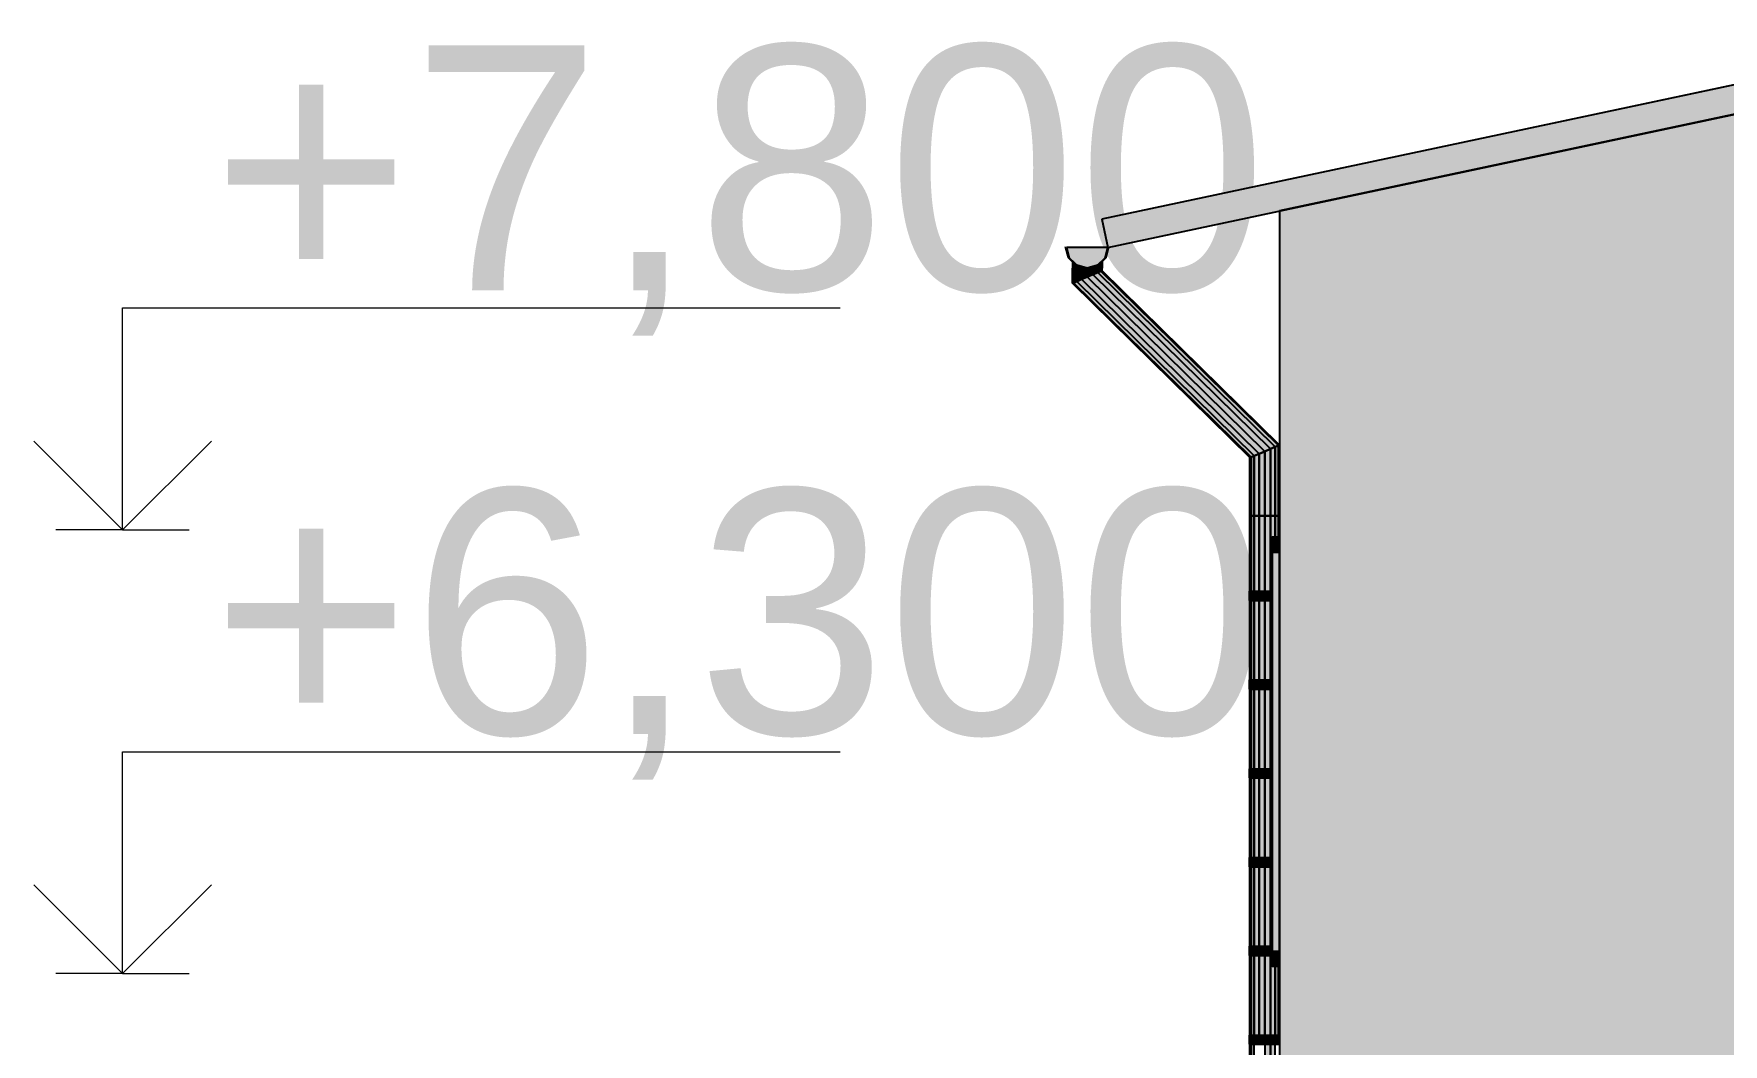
# Model space of a CAD drawing. Extents: x 8 to 21351, y 0 to 420.
# Drawn here: x 19086.83 to 19115.37, y 168.11 to 185.19 of the extents above; entities that cross this region are included whole.
import ezdxf

# ---------------------------------------------------------------- set-up
doc = ezdxf.new("R2010")
doc.units = 0
doc.styles.add('TEYPDFCAD_TEXT', font='arial.ttf')

msp = doc.modelspace()

# ---------------------------------------------------------------- hatches: boundary and pattern name
for points in [[(19104.872, 182.059), (19104.974, 181.581), (19153.774, 191.954), (19153.672, 192.432)], [(19104.872, 182.059), (19104.974, 181.581), (19153.774, 191.954), (19153.672, 192.432)], [(19104.274, 181.581), (19104.321, 181.406), (19104.449, 181.278), (19104.624, 181.231), (19104.799, 181.278), (19104.927, 181.406), (19104.974, 181.581), (19104.624, 181.581)], [(19104.624, 181.231), (19104.449, 181.278), (19104.374, 181.353), (19104.374, 181.231)], [(19104.874, 181.353), (19104.799, 181.278), (19104.624, 181.231), (19104.874, 181.231)], [(19107.747, 176.682), (19107.747, 176.432), (19107.872, 176.432), (19107.872, 176.682)], [(19107.747, 176.432), (19107.747, 169.682), (19107.872, 169.682), (19107.872, 176.432)], [(19107.747, 169.682), (19107.747, 169.432), (19107.872, 169.432), (19107.872, 169.682)], [(19107.863, 168.264), (19107.863, 168.114), (19107.872, 168.114), (19107.872, 168.264)]]:
    msp.add_hatch(color=7).paths.add_polyline_path(points)
h = msp.add_hatch(color=7)
h.paths.add_polyline_path([(19107.872, 182.197), (19107.872, 137.807), (19168.022, 137.807), (19168.022, 155.307), (19185.522, 155.307), (19185.522, 142.807), (19186.297, 142.807), (19186.297, 142.478), (19196.952, 137.807), (19198.972, 137.807), (19198.972, 182.303), (19192.516, 183.675), (19153.672, 191.932)])
h.paths.add_polyline_path([(19139.322, 169.307), (19121.822, 169.307), (19121.822, 176.807), (19139.322, 176.807)])
h.paths.add_polyline_path([(19168.022, 176.807), (19185.522, 176.807), (19185.522, 169.307), (19168.022, 169.307)])
h = msp.add_hatch(color=7)
h.paths.add_polyline_path([(19107.872, 182.197), (19107.872, 137.807), (19168.022, 137.807), (19168.022, 155.307), (19185.522, 155.307), (19185.522, 142.807), (19186.297, 142.807), (19186.297, 142.478), (19196.952, 137.807), (19198.972, 137.807), (19198.972, 182.303), (19192.516, 183.675), (19153.672, 191.932)])
h.paths.add_polyline_path([(19139.322, 169.307), (19121.822, 169.307), (19121.822, 176.807), (19139.322, 176.807)])
h.paths.add_polyline_path([(19168.022, 176.807), (19185.522, 176.807), (19185.522, 169.307), (19168.022, 169.307)])
at = {"true_color": 0xffffff}
for points in [[(19104.274, 181.581), (19104.321, 181.406), (19104.449, 181.278), (19104.624, 181.231), (19104.799, 181.278), (19104.927, 181.406), (19104.974, 181.581), (19104.624, 181.581)], [(19104.624, 181.231), (19104.449, 181.278), (19104.374, 181.353), (19104.374, 181.231)], [(19104.374, 180.976), (19104.375, 180.977), (19104.375, 181.231), (19104.374, 181.231)], [(19104.375, 181.231), (19104.375, 180.976), (19104.394, 180.984), (19104.394, 181.231)], [(19104.448, 181.231), (19104.394, 181.231), (19104.394, 180.984), (19104.448, 181.007)], [(19104.448, 181.007), (19104.529, 181.041), (19104.529, 181.231), (19104.448, 181.231)], [(19104.529, 181.231), (19104.529, 181.041), (19104.625, 181.081), (19104.625, 181.231), (19104.624, 181.231)], [(19104.874, 181.353), (19104.799, 181.278), (19104.624, 181.231), (19104.874, 181.231)], [(19104.721, 181.231), (19104.625, 181.231), (19104.625, 181.081), (19104.721, 181.121)], [(19104.721, 181.231), (19104.721, 181.121), (19104.802, 181.155), (19104.802, 181.231)], [(19104.856, 181.231), (19104.802, 181.231), (19104.802, 181.155), (19104.856, 181.178)], [(19104.856, 181.231), (19104.856, 181.178), (19104.875, 181.186), (19104.875, 181.354), (19104.874, 181.353), (19104.874, 181.231)], [(19104.375, 180.976), (19107.373, 178.029), (19107.392, 178.037), (19104.394, 180.984)], [(19104.448, 181.007), (19104.394, 180.984), (19107.392, 178.037), (19107.446, 178.06)], [(19104.529, 181.041), (19104.448, 181.007), (19107.446, 178.06), (19107.528, 178.094)], [(19104.625, 181.081), (19104.529, 181.041), (19107.528, 178.094), (19107.623, 178.134)], [(19104.721, 181.121), (19104.625, 181.081), (19107.623, 178.134), (19107.719, 178.174)], [(19104.802, 181.155), (19104.721, 181.121), (19107.719, 178.174), (19107.8, 178.208)], [(19104.856, 181.178), (19104.802, 181.155), (19107.8, 178.208), (19107.854, 178.231)], [(19104.856, 181.178), (19107.854, 178.231), (19107.872, 178.238), (19107.872, 178.24), (19104.875, 181.186)], [(19107.528, 178.094), (19107.446, 178.06), (19107.446, 177.044), (19107.528, 177.044)], [(19107.623, 178.134), (19107.528, 178.094), (19107.528, 177.044), (19107.623, 177.044)], [(19107.719, 178.174), (19107.623, 178.134), (19107.623, 177.044), (19107.719, 177.044)], [(19107.8, 178.208), (19107.719, 178.174), (19107.719, 177.044), (19107.8, 177.044)], [(19107.854, 178.231), (19107.8, 178.208), (19107.8, 177.044), (19107.854, 177.044)], [(19107.854, 178.231), (19107.854, 177.044), (19107.872, 177.044), (19107.872, 178.238)], [(19107.372, 178.029), (19107.372, 177.044), (19107.373, 177.044), (19107.373, 178.029), (19107.373, 178.029)], [(19107.373, 178.029), (19107.373, 177.044), (19107.392, 177.044), (19107.392, 178.037)], [(19107.446, 178.06), (19107.392, 178.037), (19107.392, 177.044), (19107.446, 177.044)], [(19107.373, 177.044), (19107.372, 177.044), (19107.372, 175.764), (19107.373, 175.764)], [(19107.392, 177.044), (19107.373, 177.044), (19107.373, 175.764), (19107.392, 175.764)], [(19107.392, 177.044), (19107.392, 175.764), (19107.446, 175.764), (19107.446, 177.044)], [(19107.446, 177.044), (19107.446, 175.764), (19107.528, 175.764), (19107.528, 177.044)], [(19107.623, 177.044), (19107.528, 177.044), (19107.528, 175.764), (19107.623, 175.764)], [(19107.623, 175.764), (19107.719, 175.764), (19107.719, 177.044), (19107.623, 177.044)], [(19107.719, 175.764), (19107.747, 175.764), (19107.747, 176.682), (19107.8, 176.682), (19107.8, 177.044), (19107.719, 177.044)], [(19107.854, 177.044), (19107.8, 177.044), (19107.8, 176.682), (19107.854, 176.682)], [(19107.854, 177.044), (19107.854, 176.682), (19107.872, 176.682), (19107.872, 177.044)], [(19107.361, 175.614), (19107.363, 175.614), (19107.363, 175.764), (19107.361, 175.764)], [(19107.363, 175.764), (19107.363, 175.614), (19107.382, 175.614), (19107.382, 175.764)], [(19107.373, 175.614), (19107.372, 175.614), (19107.372, 174.264), (19107.373, 174.264)], [(19107.373, 175.614), (19107.373, 174.264), (19107.392, 174.264), (19107.392, 175.614)], [(19107.382, 175.614), (19107.439, 175.614), (19107.439, 175.764), (19107.382, 175.764)], [(19107.392, 175.614), (19107.392, 174.264), (19107.446, 174.264), (19107.446, 175.614)], [(19107.439, 175.614), (19107.523, 175.614), (19107.523, 175.764), (19107.439, 175.764)], [(19107.446, 174.264), (19107.528, 174.264), (19107.528, 175.614), (19107.446, 175.614)], [(19107.523, 175.614), (19107.623, 175.614), (19107.623, 175.764), (19107.523, 175.764)], [(19107.623, 175.614), (19107.528, 175.614), (19107.528, 174.264), (19107.623, 174.264)], [(19107.623, 175.614), (19107.747, 175.614), (19107.747, 175.764), (19107.623, 175.764)], [(19107.623, 174.264), (19107.719, 174.264), (19107.719, 175.614), (19107.623, 175.614)], [(19107.747, 175.614), (19107.719, 175.614), (19107.719, 174.264), (19107.747, 174.264)], [(19107.361, 174.114), (19107.363, 174.114), (19107.363, 174.264), (19107.361, 174.264)], [(19107.363, 174.264), (19107.363, 174.114), (19107.382, 174.114), (19107.382, 174.264)], [(19107.373, 174.114), (19107.372, 174.114), (19107.372, 172.764), (19107.373, 172.764)], [(19107.373, 174.114), (19107.373, 172.764), (19107.392, 172.764), (19107.392, 174.114)], [(19107.382, 174.114), (19107.439, 174.114), (19107.439, 174.264), (19107.382, 174.264)], [(19107.392, 172.764), (19107.446, 172.764), (19107.446, 174.114), (19107.392, 174.114)], [(19107.439, 174.114), (19107.523, 174.114), (19107.523, 174.264), (19107.439, 174.264)], [(19107.446, 172.764), (19107.528, 172.764), (19107.528, 174.114), (19107.446, 174.114)], [(19107.523, 174.114), (19107.623, 174.114), (19107.623, 174.264), (19107.523, 174.264)], [(19107.528, 174.114), (19107.528, 172.764), (19107.623, 172.764), (19107.623, 174.114)], [(19107.623, 174.114), (19107.747, 174.114), (19107.747, 174.264), (19107.623, 174.264)], [(19107.623, 172.764), (19107.719, 172.764), (19107.719, 174.114), (19107.623, 174.114)], [(19107.719, 174.114), (19107.719, 172.764), (19107.747, 172.764), (19107.747, 174.114)], [(19107.361, 172.614), (19107.363, 172.614), (19107.363, 172.764), (19107.361, 172.764)], [(19107.363, 172.764), (19107.363, 172.614), (19107.382, 172.614), (19107.382, 172.764)], [(19107.382, 172.614), (19107.439, 172.614), (19107.439, 172.764), (19107.382, 172.764)], [(19107.439, 172.614), (19107.523, 172.614), (19107.523, 172.764), (19107.439, 172.764)], [(19107.523, 172.614), (19107.623, 172.614), (19107.623, 172.764), (19107.523, 172.764)], [(19107.623, 172.614), (19107.747, 172.614), (19107.747, 172.764), (19107.623, 172.764)], [(19107.373, 172.614), (19107.372, 172.614), (19107.372, 171.264), (19107.373, 171.264)], [(19107.392, 172.614), (19107.373, 172.614), (19107.373, 171.264), (19107.392, 171.264)], [(19107.392, 172.614), (19107.392, 171.264), (19107.446, 171.264), (19107.446, 172.614)], [(19107.446, 171.264), (19107.528, 171.264), (19107.528, 172.614), (19107.446, 172.614)], [(19107.528, 171.264), (19107.623, 171.264), (19107.623, 172.614), (19107.528, 172.614)], [(19107.719, 172.614), (19107.623, 172.614), (19107.623, 171.264), (19107.719, 171.264)], [(19107.719, 172.614), (19107.719, 171.264), (19107.747, 171.264), (19107.747, 172.614)], [(19107.361, 171.114), (19107.363, 171.114), (19107.363, 171.264), (19107.361, 171.264)], [(19107.363, 171.264), (19107.363, 171.114), (19107.382, 171.114), (19107.382, 171.264)], [(19107.382, 171.114), (19107.439, 171.114), (19107.439, 171.264), (19107.382, 171.264)], [(19107.439, 171.114), (19107.523, 171.114), (19107.523, 171.264), (19107.439, 171.264)], [(19107.523, 171.114), (19107.623, 171.114), (19107.623, 171.264), (19107.523, 171.264)], [(19107.623, 171.114), (19107.747, 171.114), (19107.747, 171.264), (19107.623, 171.264)], [(19107.373, 171.114), (19107.372, 171.114), (19107.372, 169.764), (19107.373, 169.764)], [(19107.373, 171.114), (19107.373, 169.764), (19107.392, 169.764), (19107.392, 171.114)], [(19107.392, 171.114), (19107.392, 169.764), (19107.446, 169.764), (19107.446, 171.114)], [(19107.528, 171.114), (19107.446, 171.114), (19107.446, 169.764), (19107.528, 169.764)], [(19107.528, 169.764), (19107.623, 169.764), (19107.623, 171.114), (19107.528, 171.114)], [(19107.623, 171.114), (19107.623, 169.764), (19107.719, 169.764), (19107.719, 171.114)], [(19107.747, 171.114), (19107.719, 171.114), (19107.719, 169.764), (19107.747, 169.764)], [(19107.361, 169.614), (19107.363, 169.614), (19107.363, 169.764), (19107.361, 169.764)], [(19107.363, 169.764), (19107.363, 169.614), (19107.382, 169.614), (19107.382, 169.764)], [(19107.372, 169.614), (19107.372, 168.264), (19107.373, 168.264), (19107.373, 169.614)], [(19107.373, 169.614), (19107.373, 168.264), (19107.392, 168.264), (19107.392, 169.614)], [(19107.382, 169.614), (19107.439, 169.614), (19107.439, 169.764), (19107.382, 169.764)], [(19107.392, 169.614), (19107.392, 168.264), (19107.446, 168.264), (19107.446, 169.614)], [(19107.439, 169.614), (19107.523, 169.614), (19107.523, 169.764), (19107.439, 169.764)], [(19107.528, 169.614), (19107.446, 169.614), (19107.446, 168.264), (19107.528, 168.264)], [(19107.523, 169.614), (19107.623, 169.614), (19107.623, 169.764), (19107.523, 169.764)], [(19107.623, 169.614), (19107.528, 169.614), (19107.528, 168.264), (19107.623, 168.264)], [(19107.623, 169.764), (19107.623, 169.614), (19107.747, 169.614), (19107.747, 169.682), (19107.747, 169.764)], [(19107.623, 168.264), (19107.719, 168.264), (19107.719, 169.614), (19107.623, 169.614)], [(19107.719, 169.614), (19107.719, 168.264), (19107.8, 168.264), (19107.8, 169.432), (19107.747, 169.432), (19107.747, 169.614)], [(19107.8, 169.432), (19107.8, 168.264), (19107.854, 168.264), (19107.854, 169.432)], [(19107.872, 169.432), (19107.854, 169.432), (19107.854, 168.264), (19107.872, 168.264)], [(19107.361, 168.114), (19107.363, 168.114), (19107.363, 168.264), (19107.361, 168.264)], [(19107.363, 168.264), (19107.363, 168.114), (19107.382, 168.114), (19107.382, 168.264)], [(19107.373, 168.114), (19107.372, 168.114), (19107.372, 166.764), (19107.373, 166.764)], [(19107.392, 168.114), (19107.373, 168.114), (19107.373, 166.764), (19107.392, 166.764)], [(19107.382, 168.114), (19107.439, 168.114), (19107.439, 168.264), (19107.382, 168.264)], [(19107.446, 168.114), (19107.392, 168.114), (19107.392, 166.764), (19107.446, 166.764)], [(19107.439, 168.114), (19107.523, 168.114), (19107.523, 168.264), (19107.439, 168.264)], [(19107.523, 168.114), (19107.623, 168.114), (19107.623, 168.264), (19107.523, 168.264)], [(19107.623, 168.114), (19107.863, 168.114), (19107.863, 168.264), (19107.623, 168.264)], [(19107.623, 168.114), (19107.623, 166.764), (19107.719, 166.764), (19107.719, 168.114)], [(19107.719, 168.114), (19107.719, 166.764), (19107.8, 166.764), (19107.8, 168.114)], [(19107.863, 168.264), (19107.863, 168.114), (19107.872, 168.114), (19107.872, 168.264)]]:
    msp.add_hatch(color=0, dxfattribs=at).paths.add_polyline_path(points)
at = {"true_color": 0x2e2e2e}
for points in [[(19107.747, 176.682), (19107.747, 176.432), (19107.872, 176.432), (19107.872, 176.682)], [(19107.747, 176.432), (19107.747, 169.682), (19107.872, 169.682), (19107.872, 176.432)], [(19107.747, 169.682), (19107.747, 169.432), (19107.872, 169.432), (19107.872, 169.682)]]:
    msp.add_hatch(color=0, dxfattribs=at).paths.add_polyline_path(points)

# ---------------------------------------------------------------- linework, layer by layer
at = {"color": 7, "lineweight": 15}
for p, q in [((19104.872, 182.059), (19153.672, 192.432)), ((19104.974, 181.581), (19153.672, 191.932)), ((19107.872, 182.197), (19107.872, 137.807)), ((19104.974, 181.581), (19104.872, 182.059)), ((19104.303, 181.406), (19104.254, 181.591)), ((19104.274, 181.581), (19104.32, 181.406)), ((19104.624, 181.581), (19104.274, 181.581)), ((19104.974, 181.581), (19104.624, 181.581)), ((19104.927, 181.406), (19104.974, 181.581)), ((19104.992, 181.585), (19104.944, 181.406)), ((19104.439, 181.271), (19104.303, 181.406)), ((19104.32, 181.406), (19104.449, 181.278)), ((19104.374, 181.353), (19104.374, 181.231)), ((19104.374, 181.231), (19104.624, 181.231)), ((19104.374, 181.231), (19104.374, 180.976)), ((19104.375, 181.231), (19104.375, 180.976)), ((19104.624, 181.221), (19104.439, 181.271)), ((19104.449, 181.278), (19104.624, 181.231)), ((19104.624, 181.231), (19104.799, 181.278)), ((19104.809, 181.271), (19104.624, 181.221)), ((19104.874, 181.231), (19104.624, 181.231)), ((19104.799, 181.278), (19104.927, 181.406)), ((19104.944, 181.406), (19104.809, 181.271)), ((19104.874, 181.353), (19104.874, 181.231)), ((19104.875, 181.354), (19104.875, 181.186)), ((19104.375, 180.977), (19104.374, 180.976)), ((19104.374, 180.976), (19107.372, 178.029)), ((19104.394, 180.984), (19104.375, 180.976)), ((19104.375, 180.976), (19107.373, 178.029)), ((19104.448, 181.007), (19104.394, 180.984)), ((19104.529, 181.041), (19104.448, 181.007)), ((19104.802, 181.155), (19104.721, 181.121)), ((19104.856, 181.178), (19104.802, 181.155)), ((19104.875, 181.186), (19104.856, 181.178)), ((19104.875, 181.186), (19107.872, 178.24)), ((19088.328, 176.807), (19088.328, 180.557)), ((19088.328, 180.557), (19100.449, 180.557)), ((19088.328, 176.807), (19086.828, 178.307)), ((19089.828, 178.307), (19088.328, 176.807)), ((19107.528, 178.094), (19107.446, 178.06)), ((19107.8, 178.208), (19107.719, 178.174)), ((19107.854, 178.231), (19107.8, 178.208)), ((19107.872, 178.238), (19107.854, 178.231)), ((19107.373, 178.029), (19107.372, 178.029)), ((19107.372, 178.029), (19107.372, 177.044)), ((19107.392, 178.037), (19107.373, 178.029)), ((19107.373, 178.029), (19107.373, 177.044)), ((19107.446, 178.06), (19107.392, 178.037)), ((19107.372, 177.044), (19107.372, 175.764)), ((19107.373, 177.044), (19107.372, 177.044)), ((19107.373, 177.044), (19107.373, 175.764)), ((19107.392, 177.044), (19107.373, 177.044)), ((19107.446, 177.044), (19107.392, 177.044)), ((19107.528, 177.044), (19107.446, 177.044)), ((19107.623, 177.044), (19107.528, 177.044)), ((19107.719, 177.044), (19107.623, 177.044)), ((19107.8, 177.044), (19107.719, 177.044)), ((19107.854, 177.044), (19107.8, 177.044)), ((19107.872, 177.044), (19107.854, 177.044)), ((19088.328, 176.807), (19087.203, 176.807)), ((19088.328, 176.807), (19089.453, 176.807)), ((19107.747, 176.432), (19107.747, 176.682)), ((19107.872, 176.682), (19107.747, 176.682)), ((19107.747, 169.682), (19107.747, 176.432)), ((19107.361, 175.764), (19107.363, 175.764)), ((19107.361, 175.614), (19107.361, 175.764)), ((19107.361, 175.614), (19107.363, 175.614)), ((19107.363, 175.764), (19107.382, 175.764)), ((19107.363, 175.614), (19107.363, 175.764)), ((19107.363, 175.614), (19107.382, 175.614)), ((19107.372, 175.614), (19107.372, 174.264)), ((19107.373, 175.614), (19107.373, 174.264)), ((19107.382, 175.764), (19107.439, 175.764)), ((19107.382, 175.614), (19107.439, 175.614)), ((19107.439, 175.764), (19107.523, 175.764)), ((19107.439, 175.614), (19107.523, 175.614)), ((19107.523, 175.764), (19107.623, 175.764)), ((19107.523, 175.614), (19107.623, 175.614)), ((19107.623, 175.764), (19107.747, 175.764)), ((19107.623, 175.614), (19107.747, 175.614)), ((19107.361, 174.264), (19107.363, 174.264)), ((19107.361, 174.114), (19107.361, 174.264)), ((19107.361, 174.114), (19107.363, 174.114)), ((19107.363, 174.264), (19107.382, 174.264)), ((19107.363, 174.114), (19107.363, 174.264)), ((19107.363, 174.114), (19107.382, 174.114)), ((19107.372, 174.114), (19107.372, 172.764)), ((19107.373, 174.114), (19107.373, 172.764)), ((19107.382, 174.264), (19107.439, 174.264)), ((19107.382, 174.114), (19107.439, 174.114)), ((19107.439, 174.264), (19107.523, 174.264)), ((19107.439, 174.114), (19107.523, 174.114)), ((19107.523, 174.264), (19107.623, 174.264)), ((19107.523, 174.114), (19107.623, 174.114)), ((19107.623, 174.264), (19107.747, 174.264)), ((19107.623, 174.114), (19107.747, 174.114)), ((19088.328, 169.307), (19088.328, 173.057)), ((19088.328, 173.057), (19100.449, 173.057)), ((19107.361, 172.764), (19107.363, 172.764)), ((19107.361, 172.614), (19107.361, 172.764)), ((19107.363, 172.764), (19107.382, 172.764)), ((19107.363, 172.614), (19107.363, 172.764)), ((19107.382, 172.764), (19107.439, 172.764)), ((19107.439, 172.764), (19107.523, 172.764)), ((19107.523, 172.764), (19107.623, 172.764)), ((19107.623, 172.764), (19107.747, 172.764)), ((19107.361, 172.614), (19107.363, 172.614)), ((19107.363, 172.614), (19107.382, 172.614)), ((19107.372, 172.614), (19107.372, 171.264)), ((19107.373, 172.614), (19107.373, 171.264)), ((19107.382, 172.614), (19107.439, 172.614)), ((19107.439, 172.614), (19107.523, 172.614)), ((19107.523, 172.614), (19107.623, 172.614)), ((19107.623, 172.614), (19107.747, 172.614)), ((19107.361, 171.264), (19107.363, 171.264)), ((19107.361, 171.114), (19107.361, 171.264)), ((19107.363, 171.264), (19107.382, 171.264)), ((19107.363, 171.114), (19107.363, 171.264)), ((19107.382, 171.264), (19107.439, 171.264)), ((19107.439, 171.264), (19107.523, 171.264)), ((19107.523, 171.264), (19107.623, 171.264)), ((19107.623, 171.264), (19107.747, 171.264)), ((19107.361, 171.114), (19107.363, 171.114)), ((19107.363, 171.114), (19107.382, 171.114)), ((19107.372, 171.114), (19107.372, 169.764)), ((19107.373, 171.114), (19107.373, 169.764)), ((19107.382, 171.114), (19107.439, 171.114)), ((19107.439, 171.114), (19107.523, 171.114)), ((19107.523, 171.114), (19107.623, 171.114)), ((19107.623, 171.114), (19107.747, 171.114)), ((19088.328, 169.307), (19086.828, 170.807)), ((19089.828, 170.807), (19088.328, 169.307)), ((19107.361, 169.764), (19107.363, 169.764)), ((19107.361, 169.614), (19107.361, 169.764)), ((19107.361, 169.614), (19107.363, 169.614)), ((19107.363, 169.764), (19107.382, 169.764)), ((19107.363, 169.614), (19107.363, 169.764)), ((19107.363, 169.614), (19107.382, 169.614)), ((19107.372, 169.614), (19107.372, 168.264)), ((19107.373, 169.614), (19107.373, 168.264)), ((19107.382, 169.764), (19107.439, 169.764)), ((19107.382, 169.614), (19107.439, 169.614)), ((19107.439, 169.764), (19107.523, 169.764)), ((19107.439, 169.614), (19107.523, 169.614)), ((19107.523, 169.764), (19107.623, 169.764)), ((19107.523, 169.614), (19107.623, 169.614)), ((19107.623, 169.764), (19107.747, 169.764)), ((19107.623, 169.614), (19107.747, 169.614)), ((19107.747, 169.432), (19107.747, 169.682)), ((19088.328, 169.307), (19087.203, 169.307)), ((19088.328, 169.307), (19089.453, 169.307)), ((19107.872, 169.432), (19107.747, 169.432)), ((19107.361, 168.264), (19107.363, 168.264)), ((19107.361, 168.114), (19107.361, 168.264)), ((19107.361, 168.114), (19107.363, 168.114)), ((19107.363, 168.264), (19107.382, 168.264)), ((19107.363, 168.114), (19107.363, 168.264)), ((19107.363, 168.114), (19107.382, 168.114)), ((19107.372, 168.114), (19107.372, 166.764)), ((19107.373, 168.114), (19107.373, 166.764)), ((19107.382, 168.264), (19107.439, 168.264)), ((19107.382, 168.114), (19107.439, 168.114)), ((19107.439, 168.264), (19107.523, 168.264)), ((19107.439, 168.114), (19107.523, 168.114)), ((19107.523, 168.264), (19107.623, 168.264)), ((19107.523, 168.114), (19107.623, 168.114)), ((19107.623, 168.264), (19107.863, 168.264)), ((19107.623, 168.114), (19107.863, 168.114)), ((19107.863, 168.264), (19107.872, 168.264)), ((19107.863, 168.114), (19107.863, 168.264)), ((19107.863, 168.114), (19107.872, 168.114))]:
    msp.add_line(p, q, dxfattribs=at)
at = {"color": 7}
for points in [[(19104.872, 182.059), (19104.974, 181.581), (19153.774, 191.954), (19153.672, 192.432)], [(19104.872, 182.059), (19104.974, 181.581), (19153.774, 191.954), (19153.672, 192.432)], [(19107.872, 182.197), (19107.872, 137.807), (19168.022, 137.807), (19168.022, 155.307), (19185.522, 155.307), (19185.522, 142.807), (19186.297, 142.807), (19186.297, 142.478), (19196.952, 137.807), (19198.972, 137.807), (19198.972, 182.303), (19192.516, 183.675), (19153.672, 191.932)], [(19107.872, 182.197), (19107.872, 137.807), (19168.022, 137.807), (19168.022, 155.307), (19185.522, 155.307), (19185.522, 142.807), (19186.297, 142.807), (19186.297, 142.478), (19196.952, 137.807), (19198.972, 137.807), (19198.972, 182.303), (19192.516, 183.675), (19153.672, 191.932)], [(19104.274, 181.581), (19104.321, 181.406), (19104.449, 181.278), (19104.624, 181.231), (19104.799, 181.278), (19104.927, 181.406), (19104.974, 181.581), (19104.624, 181.581)], [(19104.624, 181.231), (19104.449, 181.278), (19104.374, 181.353), (19104.374, 181.231)], [(19104.874, 181.353), (19104.799, 181.278), (19104.624, 181.231), (19104.874, 181.231)], [(19107.747, 176.682), (19107.747, 176.432), (19107.872, 176.432), (19107.872, 176.682)], [(19107.747, 176.432), (19107.747, 169.682), (19107.872, 169.682), (19107.872, 176.432)], [(19107.747, 169.682), (19107.747, 169.432), (19107.872, 169.432), (19107.872, 169.682)], [(19107.863, 168.264), (19107.863, 168.114), (19107.872, 168.114), (19107.872, 168.264)]]:
    msp.add_lwpolyline(points, close=True, dxfattribs=at)
at = {"color": 0, "true_color": 0xffffff}
for points in [[(19104.274, 181.581), (19104.321, 181.406), (19104.449, 181.278), (19104.624, 181.231), (19104.799, 181.278), (19104.927, 181.406), (19104.974, 181.581), (19104.624, 181.581)], [(19104.624, 181.231), (19104.449, 181.278), (19104.374, 181.353), (19104.374, 181.231)], [(19104.374, 180.976), (19104.375, 180.977), (19104.375, 181.231), (19104.374, 181.231)], [(19104.375, 181.231), (19104.375, 180.976), (19104.394, 180.984), (19104.394, 181.231)], [(19104.448, 181.231), (19104.394, 181.231), (19104.394, 180.984), (19104.448, 181.007)], [(19104.448, 181.007), (19104.529, 181.041), (19104.529, 181.231), (19104.448, 181.231)], [(19104.529, 181.231), (19104.529, 181.041), (19104.625, 181.081), (19104.625, 181.231), (19104.624, 181.231)], [(19104.874, 181.353), (19104.799, 181.278), (19104.624, 181.231), (19104.874, 181.231)], [(19104.721, 181.231), (19104.625, 181.231), (19104.625, 181.081), (19104.721, 181.121)], [(19104.721, 181.231), (19104.721, 181.121), (19104.802, 181.155), (19104.802, 181.231)], [(19104.856, 181.231), (19104.802, 181.231), (19104.802, 181.155), (19104.856, 181.178)], [(19104.856, 181.231), (19104.856, 181.178), (19104.875, 181.186), (19104.875, 181.354), (19104.874, 181.353), (19104.874, 181.231)], [(19104.375, 180.977), (19104.374, 180.976), (19107.372, 178.029), (19107.373, 178.029), (19104.375, 180.976)], [(19104.375, 180.976), (19107.373, 178.029), (19107.392, 178.037), (19104.394, 180.984)], [(19104.448, 181.007), (19104.394, 180.984), (19107.392, 178.037), (19107.446, 178.06)], [(19104.529, 181.041), (19104.448, 181.007), (19107.446, 178.06), (19107.528, 178.094)], [(19104.625, 181.081), (19104.529, 181.041), (19107.528, 178.094), (19107.623, 178.134)], [(19104.721, 181.121), (19104.625, 181.081), (19107.623, 178.134), (19107.719, 178.174)], [(19104.802, 181.155), (19104.721, 181.121), (19107.719, 178.174), (19107.8, 178.208)], [(19104.856, 181.178), (19104.802, 181.155), (19107.8, 178.208), (19107.854, 178.231)], [(19104.856, 181.178), (19107.854, 178.231), (19107.872, 178.238), (19107.872, 178.24), (19104.875, 181.186)], [(19107.528, 178.094), (19107.446, 178.06), (19107.446, 177.044), (19107.528, 177.044)], [(19107.623, 178.134), (19107.528, 178.094), (19107.528, 177.044), (19107.623, 177.044)], [(19107.719, 178.174), (19107.623, 178.134), (19107.623, 177.044), (19107.719, 177.044)], [(19107.8, 178.208), (19107.719, 178.174), (19107.719, 177.044), (19107.8, 177.044)], [(19107.854, 178.231), (19107.8, 178.208), (19107.8, 177.044), (19107.854, 177.044)], [(19107.854, 178.231), (19107.854, 177.044), (19107.872, 177.044), (19107.872, 178.238)], [(19107.372, 178.029), (19107.372, 177.044), (19107.373, 177.044), (19107.373, 178.029), (19107.373, 178.029)], [(19107.373, 178.029), (19107.373, 177.044), (19107.392, 177.044), (19107.392, 178.037)], [(19107.446, 178.06), (19107.392, 178.037), (19107.392, 177.044), (19107.446, 177.044)], [(19107.373, 177.044), (19107.372, 177.044), (19107.372, 175.764), (19107.373, 175.764)], [(19107.392, 177.044), (19107.373, 177.044), (19107.373, 175.764), (19107.392, 175.764)], [(19107.392, 177.044), (19107.392, 175.764), (19107.446, 175.764), (19107.446, 177.044)], [(19107.446, 177.044), (19107.446, 175.764), (19107.528, 175.764), (19107.528, 177.044)], [(19107.623, 177.044), (19107.528, 177.044), (19107.528, 175.764), (19107.623, 175.764)], [(19107.623, 175.764), (19107.719, 175.764), (19107.719, 177.044), (19107.623, 177.044)], [(19107.719, 175.764), (19107.747, 175.764), (19107.747, 176.682), (19107.8, 176.682), (19107.8, 177.044), (19107.719, 177.044)], [(19107.854, 177.044), (19107.8, 177.044), (19107.8, 176.682), (19107.854, 176.682)], [(19107.854, 177.044), (19107.854, 176.682), (19107.872, 176.682), (19107.872, 177.044)], [(19107.361, 175.614), (19107.363, 175.614), (19107.363, 175.764), (19107.361, 175.764)], [(19107.363, 175.764), (19107.363, 175.614), (19107.382, 175.614), (19107.382, 175.764)], [(19107.373, 175.614), (19107.372, 175.614), (19107.372, 174.264), (19107.373, 174.264)], [(19107.373, 175.614), (19107.373, 174.264), (19107.392, 174.264), (19107.392, 175.614)], [(19107.382, 175.614), (19107.439, 175.614), (19107.439, 175.764), (19107.382, 175.764)], [(19107.392, 175.614), (19107.392, 174.264), (19107.446, 174.264), (19107.446, 175.614)], [(19107.439, 175.614), (19107.523, 175.614), (19107.523, 175.764), (19107.439, 175.764)], [(19107.446, 174.264), (19107.528, 174.264), (19107.528, 175.614), (19107.446, 175.614)], [(19107.523, 175.614), (19107.623, 175.614), (19107.623, 175.764), (19107.523, 175.764)], [(19107.623, 175.614), (19107.528, 175.614), (19107.528, 174.264), (19107.623, 174.264)], [(19107.623, 175.614), (19107.747, 175.614), (19107.747, 175.764), (19107.623, 175.764)], [(19107.623, 174.264), (19107.719, 174.264), (19107.719, 175.614), (19107.623, 175.614)], [(19107.747, 175.614), (19107.719, 175.614), (19107.719, 174.264), (19107.747, 174.264)], [(19107.361, 174.114), (19107.363, 174.114), (19107.363, 174.264), (19107.361, 174.264)], [(19107.363, 174.264), (19107.363, 174.114), (19107.382, 174.114), (19107.382, 174.264)], [(19107.373, 174.114), (19107.372, 174.114), (19107.372, 172.764), (19107.373, 172.764)], [(19107.373, 174.114), (19107.373, 172.764), (19107.392, 172.764), (19107.392, 174.114)], [(19107.382, 174.114), (19107.439, 174.114), (19107.439, 174.264), (19107.382, 174.264)], [(19107.392, 172.764), (19107.446, 172.764), (19107.446, 174.114), (19107.392, 174.114)], [(19107.439, 174.114), (19107.523, 174.114), (19107.523, 174.264), (19107.439, 174.264)], [(19107.446, 172.764), (19107.528, 172.764), (19107.528, 174.114), (19107.446, 174.114)], [(19107.523, 174.114), (19107.623, 174.114), (19107.623, 174.264), (19107.523, 174.264)], [(19107.528, 174.114), (19107.528, 172.764), (19107.623, 172.764), (19107.623, 174.114)], [(19107.623, 174.114), (19107.747, 174.114), (19107.747, 174.264), (19107.623, 174.264)], [(19107.623, 172.764), (19107.719, 172.764), (19107.719, 174.114), (19107.623, 174.114)], [(19107.719, 174.114), (19107.719, 172.764), (19107.747, 172.764), (19107.747, 174.114)], [(19107.361, 172.614), (19107.363, 172.614), (19107.363, 172.764), (19107.361, 172.764)], [(19107.363, 172.764), (19107.363, 172.614), (19107.382, 172.614), (19107.382, 172.764)], [(19107.382, 172.614), (19107.439, 172.614), (19107.439, 172.764), (19107.382, 172.764)], [(19107.439, 172.614), (19107.523, 172.614), (19107.523, 172.764), (19107.439, 172.764)], [(19107.523, 172.614), (19107.623, 172.614), (19107.623, 172.764), (19107.523, 172.764)], [(19107.623, 172.614), (19107.747, 172.614), (19107.747, 172.764), (19107.623, 172.764)], [(19107.373, 172.614), (19107.372, 172.614), (19107.372, 171.264), (19107.373, 171.264)], [(19107.392, 172.614), (19107.373, 172.614), (19107.373, 171.264), (19107.392, 171.264)], [(19107.392, 172.614), (19107.392, 171.264), (19107.446, 171.264), (19107.446, 172.614)], [(19107.446, 171.264), (19107.528, 171.264), (19107.528, 172.614), (19107.446, 172.614)], [(19107.528, 171.264), (19107.623, 171.264), (19107.623, 172.614), (19107.528, 172.614)], [(19107.719, 172.614), (19107.623, 172.614), (19107.623, 171.264), (19107.719, 171.264)], [(19107.719, 172.614), (19107.719, 171.264), (19107.747, 171.264), (19107.747, 172.614)], [(19107.361, 171.114), (19107.363, 171.114), (19107.363, 171.264), (19107.361, 171.264)], [(19107.363, 171.264), (19107.363, 171.114), (19107.382, 171.114), (19107.382, 171.264)], [(19107.382, 171.114), (19107.439, 171.114), (19107.439, 171.264), (19107.382, 171.264)], [(19107.439, 171.114), (19107.523, 171.114), (19107.523, 171.264), (19107.439, 171.264)], [(19107.523, 171.114), (19107.623, 171.114), (19107.623, 171.264), (19107.523, 171.264)], [(19107.623, 171.114), (19107.747, 171.114), (19107.747, 171.264), (19107.623, 171.264)], [(19107.373, 171.114), (19107.372, 171.114), (19107.372, 169.764), (19107.373, 169.764)], [(19107.373, 171.114), (19107.373, 169.764), (19107.392, 169.764), (19107.392, 171.114)], [(19107.392, 171.114), (19107.392, 169.764), (19107.446, 169.764), (19107.446, 171.114)], [(19107.528, 171.114), (19107.446, 171.114), (19107.446, 169.764), (19107.528, 169.764)], [(19107.528, 169.764), (19107.623, 169.764), (19107.623, 171.114), (19107.528, 171.114)], [(19107.623, 171.114), (19107.623, 169.764), (19107.719, 169.764), (19107.719, 171.114)], [(19107.747, 171.114), (19107.719, 171.114), (19107.719, 169.764), (19107.747, 169.764)], [(19107.361, 169.614), (19107.363, 169.614), (19107.363, 169.764), (19107.361, 169.764)], [(19107.363, 169.764), (19107.363, 169.614), (19107.382, 169.614), (19107.382, 169.764)], [(19107.372, 169.614), (19107.372, 168.264), (19107.373, 168.264), (19107.373, 169.614)], [(19107.373, 169.614), (19107.373, 168.264), (19107.392, 168.264), (19107.392, 169.614)], [(19107.382, 169.614), (19107.439, 169.614), (19107.439, 169.764), (19107.382, 169.764)], [(19107.392, 169.614), (19107.392, 168.264), (19107.446, 168.264), (19107.446, 169.614)], [(19107.439, 169.614), (19107.523, 169.614), (19107.523, 169.764), (19107.439, 169.764)], [(19107.528, 169.614), (19107.446, 169.614), (19107.446, 168.264), (19107.528, 168.264)], [(19107.523, 169.614), (19107.623, 169.614), (19107.623, 169.764), (19107.523, 169.764)], [(19107.623, 169.614), (19107.528, 169.614), (19107.528, 168.264), (19107.623, 168.264)], [(19107.623, 169.764), (19107.623, 169.614), (19107.747, 169.614), (19107.747, 169.682), (19107.747, 169.764)], [(19107.623, 168.264), (19107.719, 168.264), (19107.719, 169.614), (19107.623, 169.614)], [(19107.719, 169.614), (19107.719, 168.264), (19107.8, 168.264), (19107.8, 169.432), (19107.747, 169.432), (19107.747, 169.614)], [(19107.8, 169.432), (19107.8, 168.264), (19107.854, 168.264), (19107.854, 169.432)], [(19107.872, 169.432), (19107.854, 169.432), (19107.854, 168.264), (19107.872, 168.264)], [(19107.361, 168.114), (19107.363, 168.114), (19107.363, 168.264), (19107.361, 168.264)], [(19107.363, 168.264), (19107.363, 168.114), (19107.382, 168.114), (19107.382, 168.264)], [(19107.373, 168.114), (19107.372, 168.114), (19107.372, 166.764), (19107.373, 166.764)], [(19107.392, 168.114), (19107.373, 168.114), (19107.373, 166.764), (19107.392, 166.764)], [(19107.382, 168.114), (19107.439, 168.114), (19107.439, 168.264), (19107.382, 168.264)], [(19107.446, 168.114), (19107.392, 168.114), (19107.392, 166.764), (19107.446, 166.764)], [(19107.439, 168.114), (19107.523, 168.114), (19107.523, 168.264), (19107.439, 168.264)], [(19107.523, 168.114), (19107.623, 168.114), (19107.623, 168.264), (19107.523, 168.264)], [(19107.623, 168.114), (19107.863, 168.114), (19107.863, 168.264), (19107.623, 168.264)], [(19107.623, 168.114), (19107.623, 166.764), (19107.719, 166.764), (19107.719, 168.114)], [(19107.719, 168.114), (19107.719, 166.764), (19107.8, 166.764), (19107.8, 168.114)], [(19107.863, 168.264), (19107.863, 168.114), (19107.872, 168.114), (19107.872, 168.264)]]:
    msp.add_lwpolyline(points, close=True, dxfattribs=at)
at = {"color": 0, "true_color": 0x2e2e2e}
for points in [[(19107.747, 176.682), (19107.747, 176.432), (19107.872, 176.432), (19107.872, 176.682)], [(19107.747, 176.432), (19107.747, 169.682), (19107.872, 169.682), (19107.872, 176.432)], [(19107.747, 169.682), (19107.747, 169.432), (19107.872, 169.432), (19107.872, 169.682)]]:
    msp.add_lwpolyline(points, close=True, dxfattribs=at)

# ---------------------------------------------------------------- texts
at = {"color": 7, "style": 'TEYPDFCAD_TEXT'}
for s, p in [('+7,800', (19089.828, 180.857)), ('+6,300', (19089.828, 173.356))]:
    msp.add_text(s, height=4.1381, dxfattribs=at).set_placement(p)

doc.saveas('drawing.dxf')
